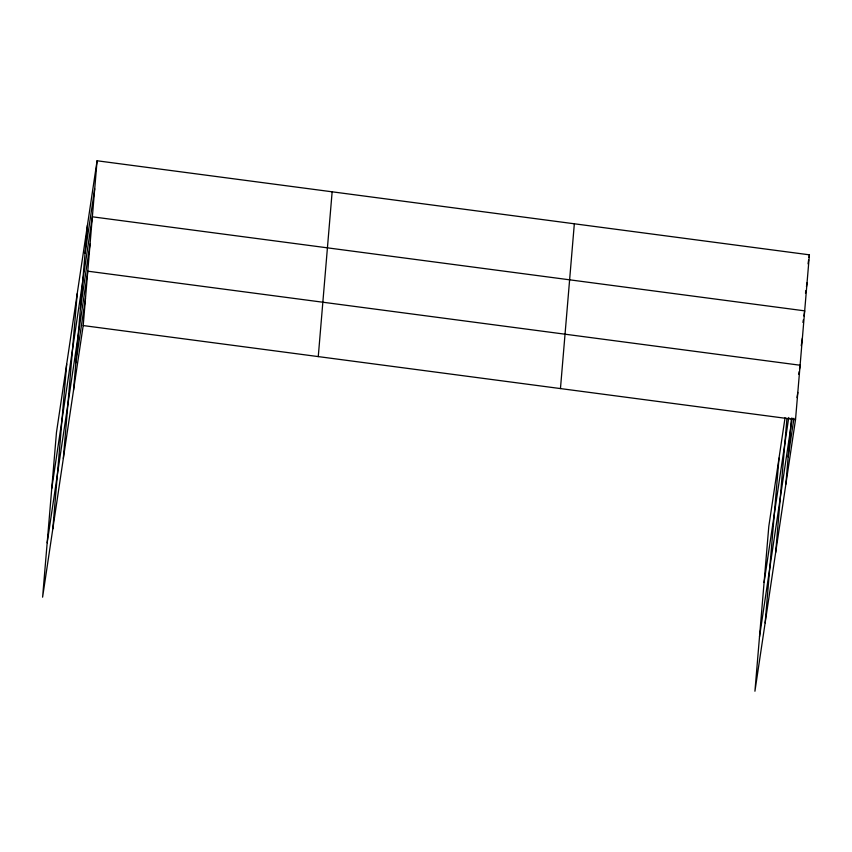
<?xml version="1.0" encoding="UTF-8"?>
<svg xmlns="http://www.w3.org/2000/svg" width="852" height="852" viewBox="0 0 852 852"><rect width="100%" height="100%" fill="white"/><g stroke="black" fill="none" stroke-linecap="round" stroke-linejoin="round"><path stroke-width="1.28" d="M52.813 528.858L66.69 364.07M63.325 458.472L77.212 293.684M73.538 390.152L87.415 225.365M97.075 160.772L56.477 432.39L42.6 597.177L83.198 325.56L97.075 160.772L809.4 254.823L795.523 419.61L754.925 691.228L768.802 526.44L785.054 417.714M318.265 356.594L332.142 191.817M560.456 388.576L574.333 223.788M765.139 622.908L779.016 458.12M775.661 552.511L786.96 418.289M785.863 484.202L791.433 418.172M85.062 253.385L94.71 188.793M51.759 488.42L92.357 216.802L804.682 310.852L803.905 316.017M80.407 308.584L90.067 243.991M47.179 542.799L87.777 271.181L800.103 365.231L799.517 369.108M75.828 362.963L85.488 298.37M808.047 263.864L808.623 259.988M809.017 257.41L809.4 254.823M805.491 293.173L805.885 290.585M806.461 286.709L807.036 282.843M764.084 582.47L788.75 417.48M802.946 322.482L803.329 319.894M801.231 345.795L802.392 338.042M759.505 636.849L792.19 418.194M798.75 374.273L799.133 371.685M788.153 457.013L793.947 418.257M797.035 397.586L797.813 392.421M83.198 325.56L795.523 419.61"/></g></svg>
